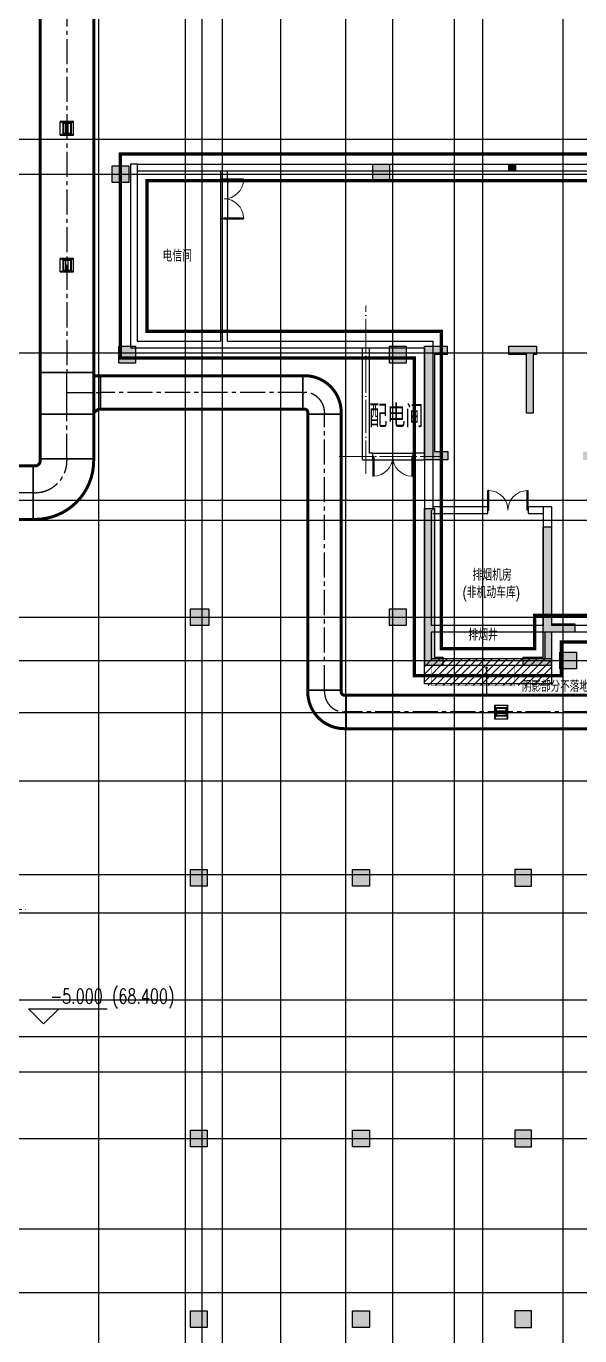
# Model space of a CAD drawing. Extents: x 369444 to 684549, y -549309 to 575337.
# Drawn here: x 561753 to 578324, y 301857 to 341032 of the extents above; entities that cross this region are included whole.
import ezdxf

# ---------------------------------------------------------------- set-up
doc = ezdxf.new("R2010")
doc.units = 0
doc.header["$LTSCALE"] = 1000
doc.header["$MEASUREMENT"] = 0
for name, pattern in [('CENTER2', [1.125, 0.75, -0.125, 0.125, -0.125]), ('DASH', [0.35, 0.25, -0.1]), ('DOTE', [2.42, 2, -0.2, 0.02, -0.2])]:
    doc.linetypes.add(name, pattern=pattern)
for name, color, linetype in [('COLUMN', 9, 'Continuous'), ('DIM_LEAD', 3, 'Continuous'), ('DOTE', 1, 'Continuous'), ('DUCT-排烟中心线', 5, 'CENTER2'), ('DUCT-排烟法兰', 4, 'Continuous'), ('DUCT-排烟管', 2, 'Continuous'), ('DUCT-排烟管端线', 4, 'Continuous'), ('W-屋顶线', 161, 'Continuous'), ('WALL', 9, 'Continuous'), ('WINDOW', 4, 'Continuous'), ('剪力墙', 3, 'Continuous'), ('填充', 8, 'Continuous'), ('房间名称', 72, 'Continuous'), ('景观场地标高', 4, 'Continuous'), ('构造柱', 6, 'Continuous'), ('洞口上空图层', 211, 'Continuous'), ('砼墙', 151, 'Continuous'), ('防火分区线', 7, 'Continuous'), ('风管标注', 3, 'Continuous')]:
    doc.layers.add(name, color=color, linetype=linetype)
doc.layers.add('DOTE2', color=122, linetype='DOTE', lineweight=9)
doc.layers.add('TEXT', color=7, linetype='Continuous', lineweight=13)
doc.styles.add('_HZTXT', font='txt.shx', dxfattribs={"width": 0.8, "bigfont": 'HZTXT.shx'})
doc.styles.add('_TCH_DIM', font='SIMPLEX', dxfattribs={"bigfont": 'GBCBIG'})
doc.styles.add('HNSJY', font='hnsjy-07.shx', dxfattribs={"width": 0.8, "bigfont": 'hnsjy-hz.shx'})

# ---------------------------------------------------------------- blocks, each defined once
blk = doc.blocks.new('A$C47E9097D')
at = {"layer": '构造柱'}
blk.add_hatch(color=256, dxfattribs=at).paths.add_polyline_path([(195871, -133600), (195671, -133600), (195671, -133800), (195871, -133800)])
blk.add_lwpolyline([(195671, -133600), (195871, -133600), (195871, -133800), (195671, -133800)], close=True, dxfattribs=at)
blk = doc.blocks.new('$DorLib2D$00000002')
for p, q in [((-0.5, 0), (-0.5, 0.4875)), ((-0.475, 0.4875), (-0.5, 0.4875)), ((-0.475, 0), (-0.475, 0.4875)), ((0.475, 0), (0.475, 0.4875)), ((0.475, 0.4875), (0.5, 0.4875)), ((0.5, 0), (0.5, 0.4875)), ((-0.5, 0), (-0.475, 0)), ((0.5, 0), (0.475, 0))]:
    blk.add_line(p, q)
at = {"lineweight": 13}
for centre, start, end in [((-0.4875, 0), 0, 88.53072), ((0.4875, 0), 91.46928, 180)]:
    blk.add_arc(centre, 0.4875, start, end, dxfattribs=at)
blk = doc.blocks.new('column500')
h = blk.add_hatch(color=0)
h.dxf.hatch_style = 1
h.paths.add_polyline_path([(-216381, -381440), (-215881, -381440), (-215881, -380940), (-216381, -380940)])
at = {"color": 0}
blk.add_lwpolyline([(-216381, -381440), (-215881, -381440), (-215881, -380940), (-216381, -380940)], close=True, dxfattribs=at)
blk = doc.blocks.new('550zhuziokjdfsg')
at = {"layer": 'COLUMN', "lineweight": -2, "ltscale": 6}
blk.add_hatch(color=256, dxfattribs=at).paths.add_polyline_path([(38494751395, 3903816098), (38494751895, 3903816098), (38494751895, 3903815548), (38494751395, 3903815548)])
at = {"color": 0}
blk.add_lwpolyline([(38494751395, 3903816098), (38494751895, 3903816098), (38494751895, 3903815548), (38494751395, 3903815548)], close=True, dxfattribs=at)
blk = doc.blocks.new('N-风管')
at = {"color": 0, "linetype": 'Continuous'}
for p, q in [((38489398730.66452, 3905432250.495797, 2600), (38489398730.66452, 3905432650.495797, 2600)), ((38489398730.66452, 3905428158.495797, 2600), (38489398730.66452, 3905428558.495797, 2600)), ((38489411730.145889, 3905415190.597888, 2600), (38489412130.145889, 3905415190.597888, 2600))]:
    blk.add_line(p, q, dxfattribs=at)
at = {"color": 0}
for p, q in [((38489399130.66452, 3905432650.495797, 2600), (38489398730.66452, 3905432650.495797, 2600)), ((38489398730.66452, 3905432650.495797, 2600), (38489398819.553413, 3905432602.495797, 2600)), ((38489398893.62748, 3905432290.495797, 2600), (38489398893.62748, 3905432602.495797, 2600)), ((38489398967.701561, 3905432290.495797, 2600), (38489398967.701561, 3905432602.495797, 2600)), ((38489399130.66452, 3905432650.495797, 2600), (38489399041.775627, 3905432602.495797, 2600)), ((38489399130.66452, 3905432250.495797, 2600), (38489399130.66452, 3905432650.495797, 2600)), ((38489398730.66452, 3905432250.495797, 2600), (38489398819.553413, 3905432290.495797, 2600)), ((38489398730.66452, 3905432250.495797, 2600), (38489399130.66452, 3905432250.495797, 2600)), ((38489399041.775627, 3905432290.495797, 2600), (38489399130.66452, 3905432250.495797, 2600)), ((38489399130.66452, 3905428558.495797, 2600), (38489398730.66452, 3905428558.495797, 2600)), ((38489398730.66452, 3905428558.495797, 2600), (38489398819.553413, 3905428510.495797, 2600)), ((38489398893.62748, 3905428198.495797, 2600), (38489398893.62748, 3905428510.495797, 2600)), ((38489398967.701561, 3905428198.495797, 2600), (38489398967.701561, 3905428510.495797, 2600)), ((38489399130.66452, 3905428558.495797, 2600), (38489399041.775627, 3905428510.495797, 2600)), ((38489399130.66452, 3905428158.495797, 2600), (38489399130.66452, 3905428558.495797, 2600)), ((38489398730.66452, 3905428158.495797, 2600), (38489398819.553413, 3905428198.495797, 2600)), ((38489398730.66452, 3905428158.495797, 2600), (38489399130.66452, 3905428158.495797, 2600)), ((38489399041.775627, 3905428198.495797, 2600), (38489399130.66452, 3905428158.495797, 2600)), ((38489411730.145889, 3905415190.597888, 2600), (38489411730.145889, 3905414790.597888, 2600)), ((38489411730.145889, 3905415190.597888, 2600), (38489411770.145889, 3905415101.708999, 2600)), ((38489411770.145889, 3905415027.634924, 2600), (38489412082.145889, 3905415027.634924, 2600)), ((38489411770.145889, 3905414953.560851, 2600), (38489412082.145889, 3905414953.560851, 2600)), ((38489412130.145889, 3905415190.597888, 2600), (38489412082.145889, 3905415101.708999, 2600)), ((38489412130.145889, 3905414790.597888, 2600), (38489412130.145889, 3905415190.597888, 2600)), ((38489411770.145889, 3905414879.486776, 2600), (38489411730.145889, 3905414790.597888, 2600)), ((38489411730.145889, 3905414790.597888, 2600), (38489412130.145889, 3905414790.597888, 2600)), ((38489412130.145889, 3905414790.597888, 2600), (38489412082.145889, 3905414879.486776, 2600))]:
    blk.add_line(p, q, dxfattribs=at)
at = {"color": 0, "lineweight": 40}
for p, q in [((38489399041.775627, 3905432602.495797, 2600), (38489398819.553413, 3905432602.495797, 2600)), ((38489398819.553413, 3905432602.495797, 2600), (38489398819.553413, 3905432290.495797, 2600)), ((38489399041.775627, 3905432602.495797, 2600), (38489399041.775627, 3905432290.495797, 2600)), ((38489398819.553413, 3905432290.495797, 2600), (38489399041.775627, 3905432290.495797, 2600)), ((38489399041.775627, 3905428510.495797, 2600), (38489398819.553413, 3905428510.495797, 2600)), ((38489398819.553413, 3905428510.495797, 2600), (38489398819.553413, 3905428198.495797, 2600)), ((38489399041.775627, 3905428510.495797, 2600), (38489399041.775627, 3905428198.495797, 2600)), ((38489398819.553413, 3905428198.495797, 2600), (38489399041.775627, 3905428198.495797, 2600)), ((38489411770.145889, 3905415101.708999, 2600), (38489411770.145889, 3905414879.486776, 2600)), ((38489412082.145889, 3905415101.708999, 2600), (38489411770.145889, 3905415101.708999, 2600)), ((38489412082.145889, 3905414879.486776, 2600), (38489412082.145889, 3905415101.708999, 2600)), ((38489412082.145889, 3905414879.486776, 2600), (38489411770.145889, 3905414879.486776, 2600))]:
    blk.add_line(p, q, dxfattribs=at)
at = {"layer": 'DUCT-排烟中心线', "color": 0}
for p, q in [((38489398930.66452, 3905444120.168843), (38489398930.66452, 3905425150.956695)), ((38489398930.66452, 3905424550.756695), (38489398930.66452, 3905425150.756695)), ((38489398930.66452, 3905423900.756695), (38489398930.66452, 3905424550.756695)), ((38489398930.66452, 3905424550.756695), (38489399930.66452, 3905424550.756695)), ((38489405988.427269, 3905424550.756695), (38489399930.864517, 3905424550.756695)), ((38489405988.627274, 3905424550.756695), (38489406038.627274, 3905424550.756695)), ((38489406638.627274, 3905423950.756695), (38489406638.627274, 3905423900.756695)), ((38489398930.66452, 3905422560.956695), (38489398930.66452, 3905423900.556695)), ((38489406638.627274, 3905415640.797887), (38489406638.627274, 3905423900.556695)), ((38489398930.66452, 3905422560.756695), (38489398930.66452, 3905422510.756695)), ((38489397920.464523, 3905421550.756695), (38489394900.868134, 3905421550.756695)), ((38489397970.66452, 3905421550.756695), (38489397920.66452, 3905421550.756695)), ((38489406638.627274, 3905415590.597888), (38489406638.627274, 3905415640.597888)), ((38489407288.627274, 3905414990.597888), (38489407238.627274, 3905414990.597888)), ((38489421280.464523, 3905414990.597888), (38489407288.827263, 3905414990.597888))]:
    blk.add_line(p, q, dxfattribs=at)
for centre, radius, start, end in [((38489406038.627274, 3905423950.756694), 600, 0.0000000455, 90), ((38489397970.66452, 3905422510.756695), 960, 270, 359.9999999715), ((38489407238.627274, 3905415590.597888), 600, 180.0000000455, 270)]:
    blk.add_arc(centre, radius, start, end, dxfattribs=at)
at = {"layer": 'DUCT-排烟法兰', "color": 0}
for p, q in [((38489399770.66452, 3905425150.856695), (38489398090.66452, 3905425150.856695)), ((38489399930.764519, 3905424020.756695), (38489399930.764519, 3905425080.756695)), ((38489405988.527267, 3905425080.756695), (38489405988.527267, 3905424020.756695)), ((38489398090.66452, 3905423900.656695), (38489399770.66452, 3905423900.656695)), ((38489406108.627274, 3905423900.656695), (38489407168.627274, 3905423900.656695)), ((38489397920.564522, 3905422390.756695), (38489397920.564522, 3905420710.756695)), ((38489399770.66452, 3905422560.856695), (38489398090.66452, 3905422560.856695)), ((38489407168.627274, 3905415640.697887), (38489406108.627274, 3905415640.697887)), ((38489407288.727257, 3905414460.597888), (38489407288.727257, 3905415520.597888))]:
    blk.add_line(p, q, dxfattribs=at)
at = {"layer": 'DUCT-排烟管', "color": 0, "const_width": 90}
for points in [[(38489398130.66452, 3905444120.168843), (38489398130.66452, 3905425150.956695)], [(38489399730.66452, 3905425150.956695), (38489399730.66452, 3905444120.168843)], [(38489398130.66452, 3905425150.756695), (38489398130.66452, 3905423900.756695)], [(38489399730.66452, 3905425050.756695), (38489399730.66452, 3905425150.756695)], [(38489399930.66452, 3905425050.756695), (38489399730.66452, 3905425050.756695)], [(38489399730.66452, 3905423950.756695), (38489399730.66452, 3905425050.756695)], [(38489405988.427269, 3905425050.756695), (38489399930.864517, 3905425050.756695)], [(38489405988.627274, 3905425050.756695), (38489406038.627274, 3905425050.756695)], [(38489398130.66452, 3905423900.556695), (38489398130.66452, 3905422560.956695)], [(38489399730.66452, 3905423950.756695), (38489399880.66452, 3905424050.756695)], [(38489399730.66452, 3905423900.756695), (38489399730.66452, 3905423950.756695)], [(38489399730.66452, 3905422560.956695), (38489399730.66452, 3905423900.556695)], [(38489399880.66452, 3905424050.756695), (38489399930.66452, 3905424050.756695)], [(38489399930.864517, 3905424050.756695), (38489405988.427269, 3905424050.756695)], [(38489406038.627274, 3905424050.756695), (38489405988.627274, 3905424050.756695)], [(38489406138.627274, 3905423900.756695), (38489406138.627274, 3905423950.756695)], [(38489406138.627274, 3905423900.556695), (38489406138.627274, 3905415640.797887)], [(38489407138.627274, 3905423950.756695), (38489407138.627274, 3905423900.756695)], [(38489407138.627274, 3905415640.797887), (38489407138.627274, 3905423900.556695)], [(38489397920.464523, 3905422350.756695), (38489394900.868134, 3905422350.756695)], [(38489397920.66452, 3905422350.756695), (38489397970.66452, 3905422350.756695)], [(38489398130.66452, 3905422510.756695), (38489398130.66452, 3905422560.756695)], [(38489399730.66452, 3905422560.756695), (38489399730.66452, 3905422510.756695)], [(38489394900.868134, 3905420750.756695), (38489397920.464523, 3905420750.756695)], [(38489397970.66452, 3905420750.756695), (38489397920.66452, 3905420750.756695)], [(38489406138.627274, 3905415590.597888), (38489406138.627274, 3905415640.597888)], [(38489407138.627274, 3905415640.597888), (38489407138.627274, 3905415590.597888)], [(38489407238.627274, 3905415490.597888), (38489407288.627274, 3905415490.597888)], [(38489421280.464523, 3905415490.597888), (38489407288.827263, 3905415490.597888)], [(38489407288.627274, 3905414490.597888), (38489407238.627274, 3905414490.597888)], [(38489407288.827263, 3905414490.597888), (38489421280.464523, 3905414490.597888)]]:
    blk.add_lwpolyline(points, dxfattribs=at)
at = {"layer": 'DUCT-排烟管', "color": 0, "extrusion": (0, 0, -1), "const_width": 90}
for points in [[(-38489406038.627274, 3905425050.756695, 0.4142135622), (-38489407138.627274, 3905423950.756695)], [(-38489406038.627274, 3905424050.756695, 0.4142135624), (-38489406138.627274, 3905423950.756695)], [(-38489399730.66452, 3905422510.756695, 0.4142135623), (-38489397970.66452, 3905420750.756695)], [(-38489398130.66452, 3905422510.756695, 0.4142135624), (-38489397970.66452, 3905422350.756695)], [(-38489407238.627274, 3905414490.597888, 0.4142135622), (-38489406138.627274, 3905415590.597888)], [(-38489407238.627274, 3905415490.597888, 0.4142135624), (-38489407138.627274, 3905415590.597888)]]:
    blk.add_lwpolyline(points, format="xyb", dxfattribs=at)
at = {"layer": 'DUCT-排烟管端线', "color": 0}
for p, q in [((38489398130.66452, 3905425150.956695), (38489399730.66452, 3905425150.956695)), ((38489399730.66452, 3905425150.756695), (38489398130.66452, 3905425150.756695)), ((38489399930.66452, 3905424050.756695), (38489399930.66452, 3905425050.756695)), ((38489399930.864517, 3905425050.756695), (38489399930.864517, 3905424050.756695)), ((38489405988.427269, 3905424050.756695), (38489405988.427269, 3905425050.756695)), ((38489405988.627274, 3905425050.756695), (38489405988.627274, 3905424050.756695)), ((38489398130.66452, 3905423900.756695), (38489399730.66452, 3905423900.756695)), ((38489399730.66452, 3905423900.556695), (38489398130.66452, 3905423900.556695)), ((38489407138.627274, 3905423900.756695), (38489406138.627274, 3905423900.756695)), ((38489407138.627274, 3905423900.556695), (38489406138.627274, 3905423900.556695)), ((38489398130.66452, 3905422560.956695), (38489399730.66452, 3905422560.956695)), ((38489399730.66452, 3905422560.756695), (38489398130.66452, 3905422560.756695)), ((38489397920.464523, 3905420750.756695), (38489397920.464523, 3905422350.756695)), ((38489397920.66452, 3905420750.756695), (38489397920.66452, 3905422350.756695)), ((38489406138.627274, 3905415640.797887), (38489407138.627274, 3905415640.797887)), ((38489406138.627274, 3905415640.597888), (38489407138.627274, 3905415640.597888)), ((38489407288.627274, 3905414490.597888), (38489407288.627274, 3905415490.597888)), ((38489407288.827263, 3905415490.597888), (38489407288.827263, 3905414490.597888))]:
    blk.add_line(p, q, dxfattribs=at)

msp = doc.modelspace()

# ---------------------------------------------------------------- hatches: boundary and pattern name
at = {"layer": '剪力墙'}
h = msp.add_hatch(dxfattribs=at)
h.set_pattern_fill('ANSI31', color=1, scale=100)
h.set_pattern_definition([(45, (235598.08, -212422.58), (-112.2532, 112.2532), [])])
h.paths.add_polyline_path([(573674.5, 321307), (577474.5, 321307), (577474.5, 322107), (573674.5, 322107)])
at = {"layer": '填充'}
h = msp.add_hatch(color=256, dxfattribs=at)
h.dxf.hatch_style = 1
h.paths.add_polyline_path([(600674.5, 334757), (600674.5, 335257), (600124.5, 335257), (600124.5, 334757)], flags=17)
h.paths.add_polyline_path([(600124.5, 333057), (600374.5, 333057), (600374.5, 333457), (599974.5, 333457), (599974.5, 333057)], flags=17)
h.paths.add_polyline_path([(595274.5, 334757), (595274.5, 335257), (594774.5, 335257), (594774.5, 334757)], flags=17)
h.paths.add_polyline_path([(591424.5, 334757), (591424.5, 335257), (590924.5, 335257), (590924.5, 334757)], flags=17)
h.paths.add_polyline_path([(588424.5, 334757), (588424.5, 335207), (587974.5, 335207), (587974.5, 334757)])
h.paths.add_polyline_path([(588024.5, 333057), (588174.5, 333057), (588174.5, 333457), (587774.5, 333457), (587774.5, 333057)])
h.paths.add_polyline_path([(607624.5, 331207), (605574.5, 331207), (605574.5, 334757), (605174.5, 334757), (605174.5, 334957), (605574.5, 334957), (605574.5, 339657), (603074.5, 339657), (603074.5, 337257), (602324.5, 337257), (602324.5, 337457), (602874.5, 337457), (602874.5, 339657), (600674.5, 339657), (600674.5, 337457), (601224.5, 337457), (601224.5, 337257), (600424.5, 337257), (600424.5, 339907), (602874.5, 339907), (605824.5, 339907), (605824.5, 334957), (605824.5, 331457), (607874.5, 331457), (611474.5, 331457), (614474.5, 331457), (614474.5, 328307), (614474.5, 321907), (610674.5, 321907), (610674.5, 322907), (607874.5, 322907), (603724.5, 322907), (600374.5, 322907), (597374.5, 322907), (590774.5, 322907), (589924.5, 322907), (589924.5, 323157), (590774.5, 323157), (590774.5, 326357), (591024.5, 326357), (591024.5, 323157), (597124.5, 323157), (597124.5, 326357), (597374.5, 326357), (597374.5, 323157), (600124.5, 323157), (600124.5, 326357), (600374.5, 326357), (600374.5, 323157), (603724.5, 323157), (603724.5, 326857), (604024.5, 326857), (604024.5, 323157), (607624.5, 323157), (607624.5, 326757), (607874.5, 326757), (607874.5, 323157), (610674.5, 323157), (610674.5, 326057), (610924.5, 326057), (610924.5, 323157), (610924.5, 322157), (614174.5, 322157), (614174.5, 328057), (613774.5, 328057), (613774.5, 328307), (614174.5, 328307), (614174.5, 331207), (611474.5, 331207), (611474.5, 329457), (611224.5, 329457), (611224.5, 331207), (607874.5, 331207), (607874.5, 330357), (607624.5, 330357)])
h.paths.add_polyline_path([(592274.5, 330407), (591724.5, 330407), (591724.5, 330657), (592274.5, 330657), (592674.5, 330657), (592674.5, 330407), (592524.5, 330407), (592524.5, 327507), (590774.5, 327507), (590774.5, 327757), (592274.5, 327757)], flags=17)
h.paths.add_polyline_path([(583224.5, 339857), (582574.5, 339857), (582574.5, 338307), (582324.5, 338307), (582324.5, 340107), (583224.5, 340107)])
h.paths.add_polyline_path([(596424.5, 330407), (595874.5, 330407), (595874.5, 327757), (597374.5, 327757), (597374.5, 327507), (595624.5, 327507), (595624.5, 330407), (595474.5, 330407), (595474.5, 330657), (595874.5, 330657), (596424.5, 330657)], flags=17)
h.paths.add_polyline_path([(580524.5, 328857), (580524.5, 328057), (578424.5, 328057), (578424.5, 328307), (580274.5, 328307), (580274.5, 328857)])
h.paths.add_polyline_path([(600124.5, 330407), (599674.5, 330407), (599674.5, 330657), (600374.5, 330657), (600374.5, 327507), (600124.5, 327507)], flags=17)
h.paths.add_polyline_path([(588474.5, 330407), (588024.5, 330407), (588024.5, 327507), (587774.5, 327507), (587774.5, 330657), (588474.5, 330657)])
h.paths.add_polyline_path([(584124.5, 322907), (583374.5, 322907), (583374.5, 323157), (584124.5, 323157), (584124.5, 326857), (584424.5, 326857), (584424.5, 323157), (585174.5, 323157), (585174.5, 322907)])
h.paths.add_polyline_path([(580274.5, 322907), (579974.5, 322907), (579974.5, 323157), (580274.5, 323157), (580274.5, 326757), (580524.5, 326757), (580524.5, 323157), (580674.5, 323157), (580674.5, 322907)])
h.paths.add_polyline_path([(576724.5, 331207), (576199.5, 331207), (576199.5, 331457), (576724.5, 331457), (577024.5, 331457), (577024.5, 331207), (576924.5, 331207), (576924.5, 329457), (576724.5, 329457)])
h.paths.add_polyline_path([(574224.5, 321907), (573674.5, 321907), (573674.5, 326607), (573974.5, 326607), (573974.5, 322157), (574224.5, 322157)])
h.paths.add_polyline_path([(582574.5, 331207), (582174.5, 331207), (582174.5, 331457), (582324.5, 331457), (582324.5, 334957), (583024.5, 334957), (583024.5, 334757), (582574.5, 334757)])
h.paths.add_polyline_path([(584424.5, 332557), (584424.5, 329057), (584124.5, 329057), (584124.5, 332557)])
h.paths.add_polyline_path([(578174.5, 322907), (577474.5, 322907), (577474.5, 321907), (576624.5, 321907), (576624.5, 322157), (577224.5, 322157), (577224.5, 323157), (577224.5, 326057), (577474.5, 326057), (577474.5, 323157), (578174.5, 323157)])
h.paths.add_polyline_path([(604024.5, 332557), (604024.5, 329057), (603724.5, 329057), (603724.5, 332557)], flags=17)
h.paths.add_polyline_path([(588124.5, 322907), (587774.5, 322907), (587574.5, 322907), (587574.5, 323157), (587774.5, 323157), (587774.5, 326357), (588024.5, 326357), (588024.5, 323157), (588124.5, 323157)])
h.paths.add_polyline_path([(574374.5, 328057), (573674.5, 328057), (573674.5, 331457), (574349.5, 331457), (574349.5, 331207), (573974.5, 331207), (573974.5, 328307), (574374.5, 328307)])
h.paths.add_polyline_path([(580574.5, 331207), (580524.5, 331207), (580524.5, 330357), (580274.5, 330357), (580274.5, 331207), (579874.5, 331207), (579874.5, 331457), (580274.5, 331457), (580574.5, 331457)])
h.paths.add_polyline_path([(609674.5, 328057), (607624.5, 328057), (607624.5, 328857), (607874.5, 328857), (607874.5, 328307), (609674.5, 328307)], flags=17)
h.paths.add_polyline_path([(588224.5, 337457), (588224.5, 337707), (587724.5, 337707), (587724.5, 340107), (585074.5, 340107), (585074.5, 337457), (585824.5, 337457), (585824.5, 337657), (585274.5, 337657), (585274.5, 339857), (587474.5, 339857), (587474.5, 337457)])
edge = h.paths.add_edge_path()
edge.add_line((587974.5, 337457), (587974.5, 337357))
edge.add_line((587974.5, 337357), (588224.5, 337357))
edge.add_line((588224.5, 337357), (588224.5, 337457))
edge = h.paths.add_edge_path()
edge.add_line((588024.5, 333057), (588024.5, 332307))
edge.add_line((588024.5, 332307), (585974.5, 332307))
edge.add_line((585974.5, 332307), (585974.5, 332557))
edge.add_line((585974.5, 332557), (587774.5, 332557))
edge.add_line((587774.5, 332557), (587774.5, 333057))
edge.add_line((600374.5, 333057), (600374.5, 332557))
edge.add_line((600374.5, 332557), (602174.5, 332557))
edge.add_line((602174.5, 332557), (602174.5, 332307))
edge.add_line((602174.5, 332307), (600124.5, 332307))
edge.add_line((600124.5, 332307), (600124.5, 333057))

# ---------------------------------------------------------------- linework, layer by layer
at = {"layer": 'DIM_LEAD'}
for p, q in [((575532.2, 321838.3), (575532.2, 321007.2)), ((575532.2, 321007.2), (581171, 321007.2))]:
    msp.add_line(p, q, dxfattribs=at)
at = {"layer": 'DIM_LEAD', "const_width": 40}
msp.add_lwpolyline([(575532.2, 321858.3, 1), (575532.2, 321818.3, 1)], format="xyb", close=True, dxfattribs=at)
at = {"layer": 'DOTE', "color": 8}
for p, q in [((563924.5, 261807), (563924.5, 476704.8)), ((566524.5, 59364.2), (566524.5, 476704.8)), ((567024.5, 59364.2), (567024.5, 476704.8)), ((567624.5, 59364.2), (567624.5, 476704.8)), ((569374.5, 261807), (569374.5, 476704.8)), ((571324.5, 261807), (571324.5, 476704.8)), ((572724.5, 59364.2), (572724.5, 476704.8)), ((574574.5, 59364.2), (574574.5, 476704.8)), ((575424.5, 59364.2), (575424.5, 476704.8)), ((577824.5, 261807), (577824.5, 476704.8))]:
    msp.add_line(p, q, dxfattribs=at)
at = {"layer": 'DOTE', "color": 8, "lineweight": -2}
for p, q in [((377844.4, 337657), (624570.9, 337657)), ((377844.4, 336607), (624570.9, 336607)), ((377844.4, 331257), (624570.9, 331257)), ((377844.4, 326857), (624570.9, 326857)), ((377844.4, 326257.1), (624570.9, 326257.1)), ((377844.4, 323357), (624570.9, 323357)), ((377844.4, 322056.9), (624570.9, 322056.9)), ((377844.4, 320507), (624570.9, 320507)), ((377844.4, 318456.9), (624570.9, 318456.9)), ((377844.4, 315657), (624570.9, 315657)), ((377844.4, 314506.9), (624570.9, 314506.9)), ((377844.4, 311907), (624570.9, 311907)), ((377844.4, 310807), (624570.9, 310807)), ((377844.4, 309757), (624570.9, 309757)), ((377844.4, 307757), (624570.9, 307757)), ((377844.4, 305057), (624570.9, 305057)), ((377844.4, 303157), (624570.9, 303157))]:
    msp.add_line(p, q, dxfattribs=at)
at = {"layer": 'DOTE2', "linetype": 'DOTE', "ltscale": 0.5}
for points in [[(571924.5, 327643.2), (571924.5, 332680)], [(571121, 328157), (574198.5, 328157)], [(559416.7, 314607), (561827.3, 314607)]]:
    msp.add_lwpolyline(points, dxfattribs=at)
at = {"layer": 'W-屋顶线'}
msp.add_lwpolyline([(577474.5, 322157), (577474.5, 321357), (573674.5, 321357), (573674.5, 322157)], dxfattribs=at)
at = {"layer": 'WALL'}
for p, q in [((564874.5, 336907), (564874.5, 331407)), ((565074.5, 336907), (564874.5, 336907)), ((565074.5, 336907), (567674.5, 336907)), ((565074.5, 336907), (565074.5, 331607)), ((567674.5, 336907), (579974.5, 336907)), ((565074.5, 336707), (567674.5, 336707)), ((567574.5, 336707), (567574.5, 336467.6)), ((567674.5, 336707), (579874.5, 336707)), ((567774.5, 336467.6), (567774.5, 336707)), ((567574.5, 336467.6), (567774.5, 336467.6)), ((567774.5, 335267.6), (567574.5, 335267.6)), ((567574.5, 335267.6), (567574.5, 331607)), ((567774.5, 331607), (567774.5, 335267.6)), ((565074.5, 331607), (567574.5, 331607)), ((567774.5, 331607), (573924.5, 331607)), ((573924.5, 331607), (573924.5, 326557)), ((564874.5, 331407), (567674.5, 331407)), ((567674.5, 331407), (573674.5, 331407)), ((571824.5, 328057), (571824.5, 331407)), ((571824.5, 331407), (572024.5, 331407)), ((572024.5, 328257), (572024.5, 331407)), ((573674.5, 331407), (573674.5, 326557)), ((571824.5, 328057), (572124.5, 328057)), ((572124.5, 328257), (572024.5, 328257)), ((572124.5, 328057), (572124.5, 328257)), ((573674.5, 328257), (573324.5, 328257)), ((573324.5, 328257), (573324.5, 328057)), ((573324.5, 328057), (573674.5, 328057)), ((573674.5, 328057), (573674.5, 328257)), ((573674.5, 326557), (573674.5, 323007)), ((573874.5, 326557), (573874.5, 323107)), ((575574.5, 326657), (573924.5, 326657)), ((573924.5, 326457), (575574.5, 326457)), ((575574.5, 326457), (575574.5, 326657)), ((577224.5, 326657), (576774.5, 326657)), ((576774.5, 326657), (576774.5, 326457)), ((576774.5, 326457), (577224.5, 326457)), ((577224.5, 326657), (577224.5, 323107)), ((577474.5, 326657), (577224.5, 326657)), ((577474.5, 326657), (577474.5, 323107)), ((573674.5, 323007), (573674.5, 321907)), ((577224.5, 323107), (573874.5, 323107)), ((573874.5, 322907), (573874.5, 322107)), ((577374.5, 322907), (573874.5, 322907)), ((577274.5, 322907), (577274.5, 322107)), ((584274.5, 322907), (577374.5, 322907)), ((584174.5, 323107), (577474.5, 323107)), ((577474.5, 322907), (577474.5, 322107)), ((577474.5, 322107), (573874.5, 322107)), ((577474.5, 321907), (577474.5, 322107)), ((577474.5, 321907), (573674.5, 321907))]:
    msp.add_line(p, q, dxfattribs=at)
at = {"layer": 'WINDOW'}
for p, q in [((567574.5, 336467.6), (567574.5, 335267.6)), ((567774.5, 336467.6), (567774.5, 335267.6)), ((572124.5, 328257), (573324.5, 328257)), ((572124.5, 328057), (573324.5, 328057))]:
    msp.add_line(p, q, dxfattribs=at)
at = {"layer": '填充'}
for points in [[(574374.5, 328057), (573674.5, 328057), (573674.5, 331457), (574349.5, 331457), (574349.5, 331207), (573974.5, 331207), (573974.5, 328307), (574374.5, 328307)], [(576724.5, 331207), (576199.5, 331207), (576199.5, 331457), (576724.5, 331457), (577024.5, 331457), (577024.5, 331207), (576924.5, 331207), (576924.5, 329457), (576724.5, 329457)], [(574224.5, 321907), (573674.5, 321907), (573674.5, 326607), (573974.5, 326607), (573974.5, 322157), (574224.5, 322157)], [(578174.5, 322907), (577474.5, 322907), (577474.5, 321907), (576624.5, 321907), (576624.5, 322157), (577224.5, 322157), (577224.5, 323157), (577224.5, 326057), (577474.5, 326057), (577474.5, 323157), (578174.5, 323157)]]:
    msp.add_lwpolyline(points, close=True, dxfattribs=at)
at = {"layer": '景观场地标高'}
for p, q in [((562276.5, 311186.9), (561826.5, 311636.9)), ((561826.5, 311636.9), (564174, 311636.9)), ((562276.5, 311186.9), (562726.5, 311636.9))]:
    msp.add_line(p, q, dxfattribs=at)
at = {"layer": '洞口上空图层', "linetype": 'DASH', "const_width": 10}
msp.add_lwpolyline([(573874.5, 321907), (576374.5, 321907), (576374.5, 321307), (573874.5, 321307)], close=True, dxfattribs=at)
at = {"layer": '砼墙', "color": 5, "ltscale": 1}
for points in [[(574374.5, 328057), (573674.5, 328057), (573674.5, 331457), (574349.5, 331457), (574349.5, 331207), (573974.5, 331207), (573974.5, 328307), (574374.5, 328307)], [(576724.5, 331207), (576199.5, 331207), (576199.5, 331457), (576724.5, 331457), (577024.5, 331457), (577024.5, 331207), (576924.5, 331207), (576924.5, 329457), (576724.5, 329457)], [(574224.5, 321907), (573674.5, 321907), (573674.5, 326607), (573974.5, 326607), (573974.5, 322157), (574224.5, 322157)], [(578174.5, 322907), (577474.5, 322907), (577474.5, 321907), (576624.5, 321907), (576624.5, 322157), (577224.5, 322157), (577224.5, 323157), (577224.5, 326057), (577474.5, 326057), (577474.5, 323157), (578174.5, 323157)]]:
    msp.add_lwpolyline(points, close=True, dxfattribs=at)
at = {"layer": '防火分区线', "color": 2, "linetype": 'DASH', "ltscale": 8, "const_width": 100}
for points in [[(588104.5, 322607), (577774.5, 322607), (577774.5, 321607), (573374.5, 321607), (573374.5, 331107), (564574.5, 331107), (564574.5, 337207), (582074.5, 337207)], [(588904.5, 323407), (576974.5, 323407), (576974.5, 322407), (574174.5, 322407), (574174.5, 331907), (565374.5, 331907), (565374.5, 336407), (582874.5, 336407)]]:
    msp.add_lwpolyline(points, dxfattribs=at)

# ---------------------------------------------------------------- block references
at = {"layer": 'COLUMN', "color": 8, "xscale": -1, "rotation": 270}
for p in [(953564.4, 552787.9), (945764.4, 552737.9), (945964.4, 547337.9), (954064.4, 547337.9), (954064.4, 539487.9), (959164.3, 538187.8), (948114.4, 531687.9), (952964.4, 531687.9), (948114.4, 523887.9), (952964.4, 523887.9), (948114.4, 518487.9), (952964.4, 518487.9)]:
    msp.add_blockref('column500', p, dxfattribs=at)
at = {"layer": 'COLUMN', "color": 8, "lineweight": -2, "rotation": 270}
msp.add_blockref('550zhuziokjdfsg', (-3903248873.5, 38495075002), dxfattribs=at)
at = {"layer": 'COLUMN', "color": 8, "rotation": 90}
for p in [(195434.6, 531687.9), (195434.6, 523887.9), (195434.6, 518487.9)]:
    msp.add_blockref('column500', p, dxfattribs=at)
at = {"layer": 'WINDOW', "xscale": -1200, "yscale": 1200, "zscale": -1200, "rotation": 270}
msp.add_blockref('$DorLib2D$00000002', (567674.5, 335867.6), dxfattribs=at)
at = {"layer": 'WINDOW', "lineweight": -2, "xscale": -1200, "yscale": 1200, "zscale": 1200, "rotation": 180}
msp.add_blockref('$DorLib2D$00000002', (572724.5, 328157), dxfattribs=at)
at = {"layer": 'WINDOW', "xscale": 1200, "yscale": 1200, "zscale": 1200}
msp.add_blockref('$DorLib2D$00000002', (576174.5, 326557), dxfattribs=at)
at = {"layer": '构造柱', "ltscale": 6}
msp.add_blockref('A$C47E9097D', (380524.5, 470507), dxfattribs=at)
at = {"layer": '风管标注', "color": 8}
msp.add_blockref('N-风管', (-38488835956.2, -3905094473.4), dxfattribs=at)

# ---------------------------------------------------------------- texts
at = {"layer": 'DIM_LEAD', "color": 7, "style": '_TCH_DIM'}
msp.add_text('阴影部分不落地，保证下面净高2200', height=337.589, dxfattribs=at).set_placement((576589.3, 321118.4))
at = {"layer": 'TEXT', "color": 3, "style": '_HZTXT', "width": 0.8}
msp.add_text('配电间', height=675, dxfattribs=at).set_placement((572022.1, 329032.3))
at = {"layer": '房间名称', "style": 'HNSJY', "width": 0.8}
for s, p in [('电信间', (565834.2, 333991.6)), ('排烟机房', (575113.1, 324443.7)), ('(非机动车库)', (574815.1, 323923.7)), ('排烟井', (574987.8, 322651.3))]:
    msp.add_text(s, height=350, rotation=360, dxfattribs=at).set_placement(p)
at = {"layer": '景观场地标高', "color": 7, "style": '_TCH_DIM', "width": 0.705882}
for s, p in [('-5.000', (562479, 311794.4)), ('(68.400)', (564324, 311794.4))]:
    msp.add_text(s, height=446.25, dxfattribs=at).set_placement(p)

doc.saveas('drawing.dxf')
